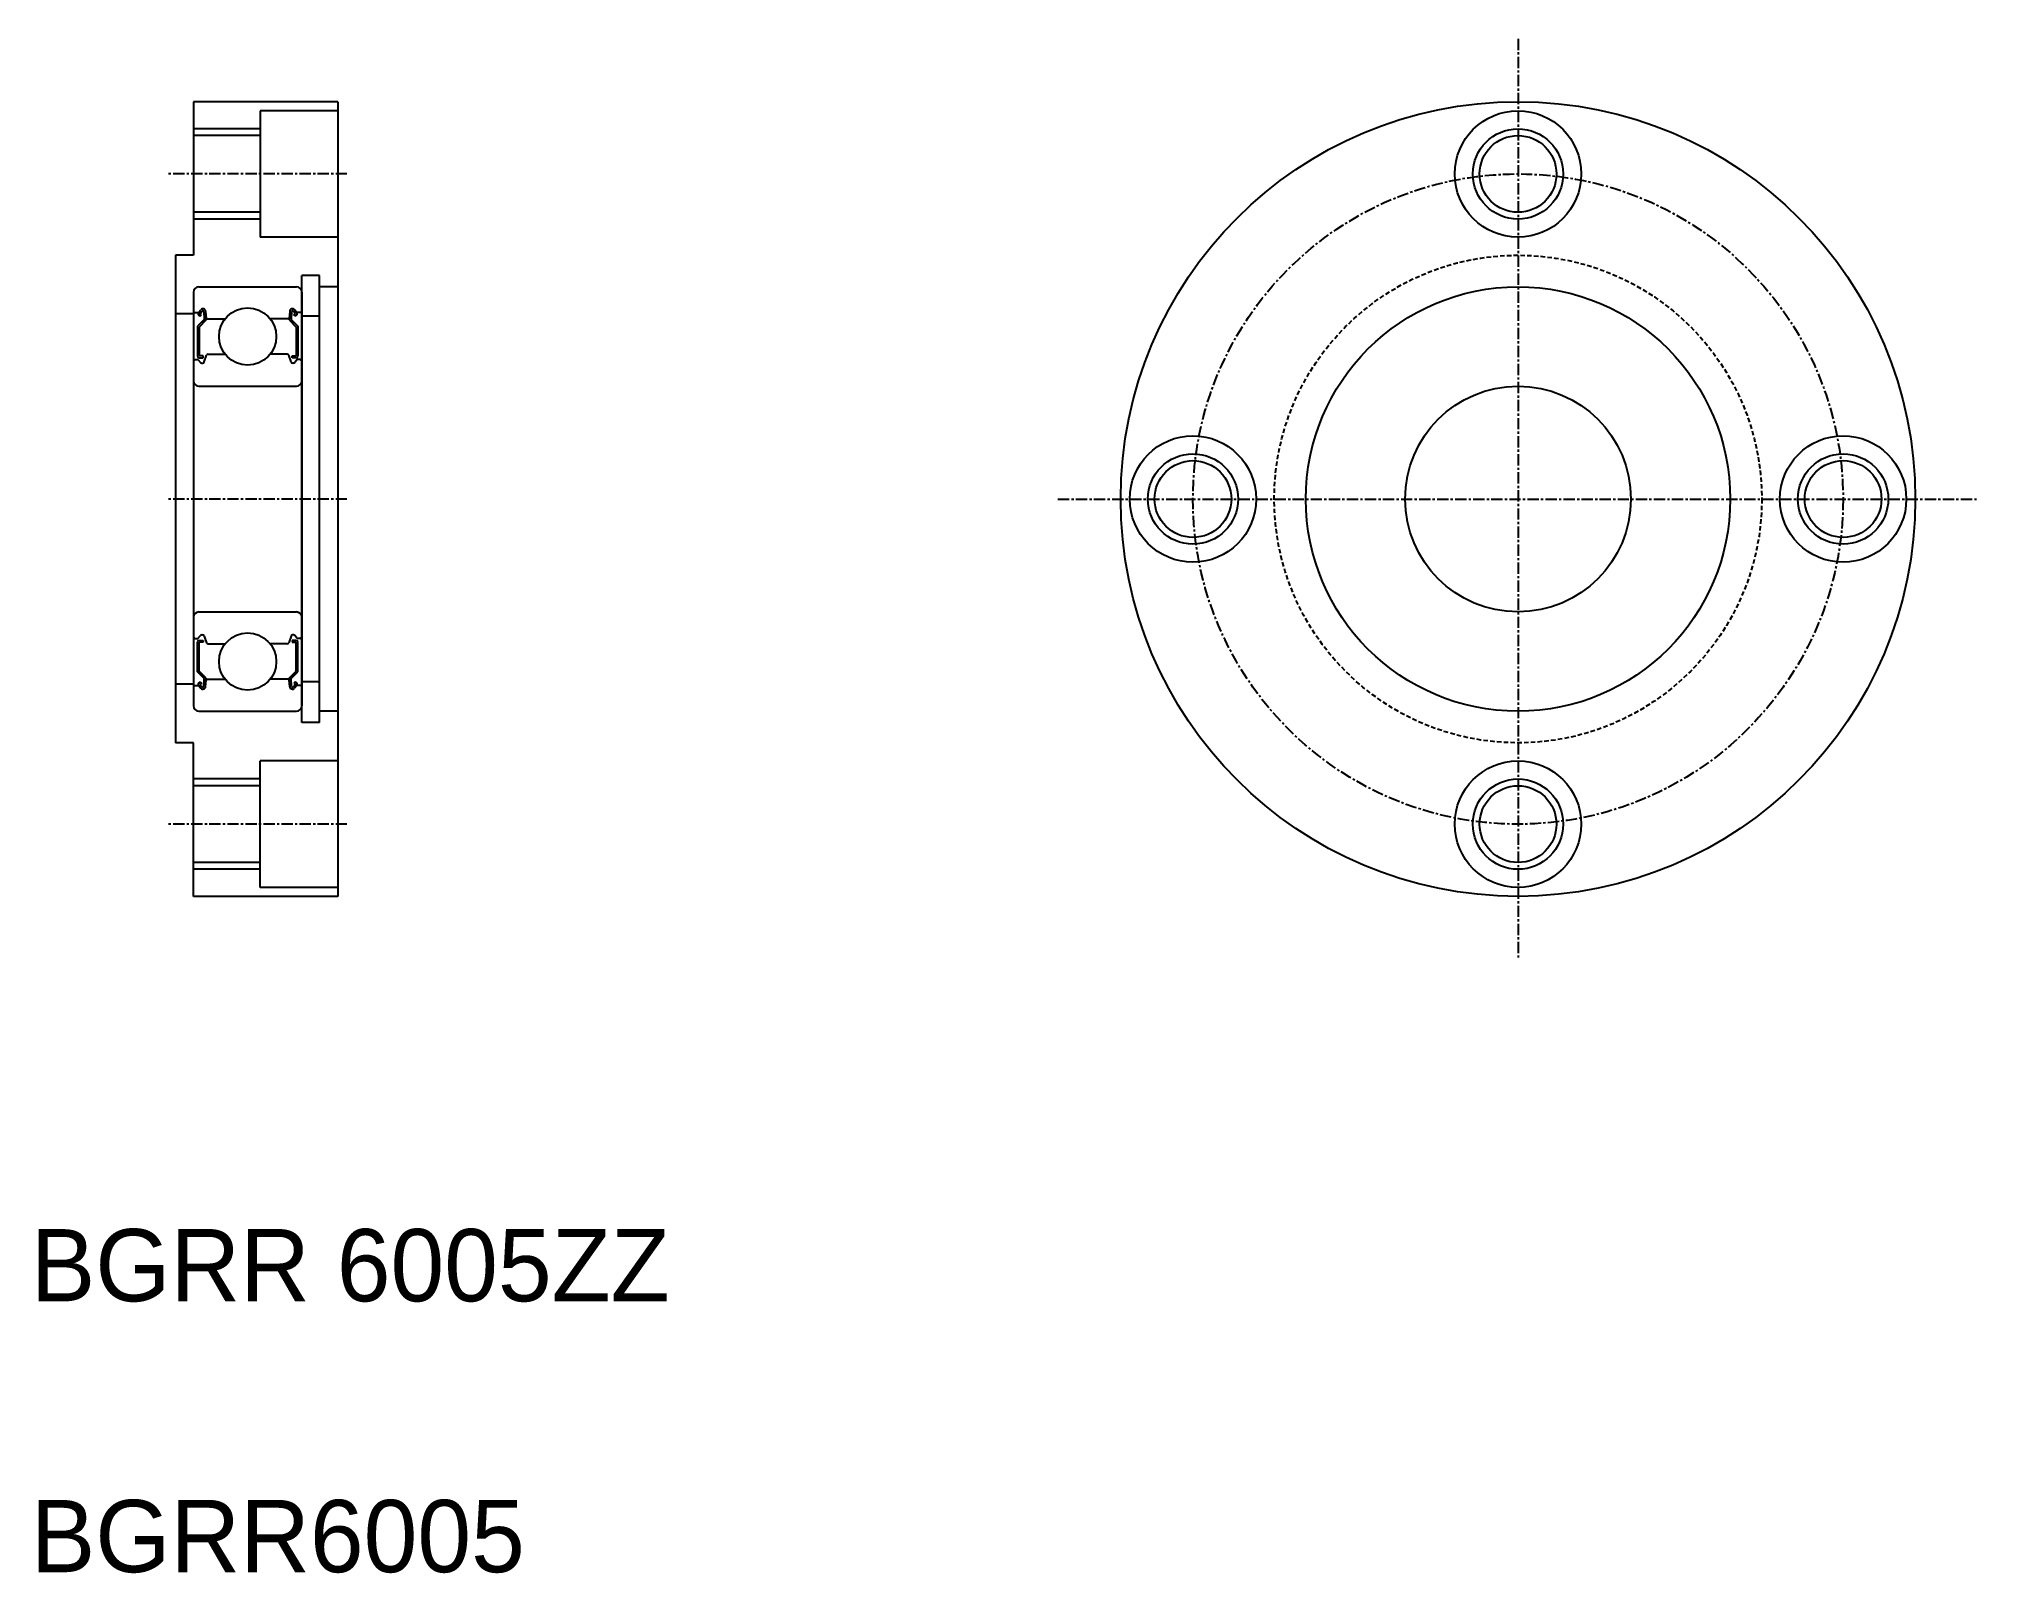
# Model space of a CAD drawing. Extents: x 276 to 491, y 143 to 313.
import ezdxf

# ---------------------------------------------------------------- set-up
doc = ezdxf.new("R2010")
doc.units = 0
doc.linetypes.add('CENTER', pattern=[2, 1.25, -0.25, 0.25, -0.25])
doc.linetypes.add('DASHED', pattern=[0.75, 0.5, -0.25])
doc.layers.get('0').update_dxf_attribs({"linetype": 'CONTINUOUS'})
doc.layers.add('CENTER', color=1, linetype='CENTER')

msp = doc.modelspace()

# ---------------------------------------------------------------- linework, layer by layer
for p, q in [((309.28, 306), (293.28, 306)), ((293.28, 306), (293.28, 289)), ((309.28, 305), (300.68, 305)), ((300.68, 305), (300.68, 291)), ((301.28, 306), (301.28, 306)), ((305.28, 306), (305.28, 306)), ((309.28, 306), (309.28, 218)), ((300.68, 302.25), (293.28, 302.25)), ((300.68, 293.75), (293.28, 293.75)), ((309.28, 291), (300.68, 291)), ((291.28, 289), (291.28, 235)), ((293.28, 289), (291.28, 289)), ((305.28, 237.25), (305.28, 286.75)), ((307.23, 286.75), (305.28, 286.75)), ((307.23, 237.25), (307.23, 286.75)), ((293.28, 284.9), (293.28, 239.1)), ((293.88, 285.5), (304.68, 285.5)), ((305.28, 284.9), (305.28, 239.1)), ((309.28, 285.5), (307.23, 285.5)), ((293.28, 282.5), (291.28, 282.5)), ((293.38, 282.65), (293.84, 282.65)), ((294.46, 281.88), (293.71, 281.13)), ((293.84, 282.65), (294.09, 282.95)), ((294.02, 282.24), (293.87, 282.37)), ((294.66, 281.8), (293.91, 281.05)), ((293.99, 282.52), (294.24, 282.82)), ((294.15, 282.39), (293.99, 282.52)), ((294.02, 282.24), (294.15, 282.39)), ((294.42, 282.76), (294.46, 281.88)), ((294.62, 282.78), (294.68, 282.04)), ((294.66, 282.27), (294.66, 281.8)), ((294.78, 281.95), (296.77, 281.95)), ((303.78, 281.95), (301.79, 281.95)), ((303.94, 282.78), (303.88, 282.04)), ((303.9, 282.27), (303.9, 281.8)), ((303.9, 281.8), (304.65, 281.05)), ((304.14, 282.76), (304.1, 281.88)), ((304.1, 281.88), (304.85, 281.13)), ((304.57, 282.52), (304.32, 282.82)), ((304.41, 282.39), (304.57, 282.52)), ((304.54, 282.24), (304.41, 282.39)), ((304.72, 282.65), (304.47, 282.95)), ((304.54, 282.24), (304.7, 282.37)), ((305.18, 282.65), (304.72, 282.65)), ((307.23, 282.25), (305.28, 282.25)), ((293.71, 281.13), (293.71, 277.85)), ((293.91, 281.05), (293.91, 277.85)), ((304.65, 281.05), (304.65, 277.85)), ((304.85, 281.13), (304.85, 277.85)), ((293.48, 277.45), (293.78, 277.45)), ((293.78, 277.45), (294.06, 277.12)), ((294.36, 277.85), (293.91, 277.85)), ((293.91, 277.65), (294.36, 277.65)), ((294.36, 277.65), (294.36, 277.85)), ((294.46, 277.18), (294.73, 277.92)), ((294.92, 278.05), (296.77, 278.05)), ((303.64, 278.05), (301.79, 278.05)), ((304.1, 277.18), (303.83, 277.92)), ((304.2, 277.65), (304.2, 277.85)), ((304.2, 277.85), (304.65, 277.85)), ((304.65, 277.65), (304.2, 277.65)), ((304.78, 277.45), (304.5, 277.12)), ((305.08, 277.45), (304.78, 277.45)), ((294.21, 277.05), (294.27, 277.05)), ((304.35, 277.05), (304.29, 277.05)), ((293.88, 274.5), (304.68, 274.5)), ((293.88, 249.5), (304.68, 249.5)), ((293.48, 246.55), (293.78, 246.55)), ((293.71, 242.87), (293.71, 246.15)), ((293.78, 246.55), (294.06, 246.88)), ((293.91, 246.35), (294.36, 246.35)), ((293.91, 242.95), (293.91, 246.15)), ((294.36, 246.15), (293.91, 246.15)), ((294.21, 246.95), (294.27, 246.95)), ((294.36, 246.35), (294.36, 246.15)), ((294.46, 246.82), (294.73, 246.08)), ((294.92, 245.95), (296.77, 245.95)), ((303.64, 245.95), (301.79, 245.95)), ((304.1, 246.82), (303.83, 246.08)), ((304.2, 246.35), (304.2, 246.15)), ((304.65, 246.35), (304.2, 246.35)), ((304.2, 246.15), (304.65, 246.15)), ((304.35, 246.95), (304.29, 246.95)), ((304.78, 246.55), (304.5, 246.88)), ((304.65, 242.95), (304.65, 246.15)), ((305.08, 246.55), (304.78, 246.55)), ((304.85, 242.87), (304.85, 246.15)), ((294.46, 242.12), (293.71, 242.87)), ((294.66, 242.2), (293.91, 242.95)), ((303.9, 242.2), (304.65, 242.95)), ((304.1, 242.12), (304.85, 242.87)), ((293.28, 241.5), (291.28, 241.5)), ((293.38, 241.35), (293.84, 241.35)), ((293.84, 241.35), (294.09, 241.05)), ((294.02, 241.76), (293.87, 241.63)), ((294.15, 241.61), (293.99, 241.48)), ((293.99, 241.48), (294.24, 241.18)), ((294.02, 241.76), (294.15, 241.61)), ((294.42, 241.24), (294.46, 242.12)), ((294.62, 241.22), (294.68, 241.96)), ((294.66, 241.73), (294.66, 242.2)), ((294.78, 242.05), (296.77, 242.05)), ((303.78, 242.05), (301.79, 242.05)), ((303.94, 241.22), (303.88, 241.96)), ((303.9, 241.73), (303.9, 242.2)), ((304.14, 241.24), (304.1, 242.12)), ((304.57, 241.48), (304.32, 241.18)), ((304.54, 241.76), (304.41, 241.61)), ((304.41, 241.61), (304.57, 241.48)), ((304.72, 241.35), (304.47, 241.05)), ((304.54, 241.76), (304.7, 241.63)), ((305.18, 241.35), (304.72, 241.35)), ((307.23, 241.75), (305.28, 241.75)), ((293.88, 238.5), (304.68, 238.5)), ((296.78, 238.5), (296.78, 238.5)), ((299.28, 238.5), (299.28, 238.5)), ((309.28, 238.5), (307.23, 238.5)), ((307.23, 237.25), (305.28, 237.25)), ((293.28, 235), (291.28, 235)), ((293.28, 218), (293.28, 235)), ((309.28, 233), (300.68, 233)), ((300.68, 219), (300.68, 233)), ((300.68, 230.25), (293.28, 230.25)), ((300.68, 221.75), (293.28, 221.75)), ((309.28, 218), (293.28, 218)), ((309.28, 219), (300.68, 219))]:
    msp.add_line(p, q)
at = {"color": 3}
for p, q in [((300.68, 303), (293.28, 303)), ((300.68, 293), (293.28, 293)), ((300.68, 231), (293.28, 231)), ((300.68, 221), (293.28, 221))]:
    msp.add_line(p, q, dxfattribs=at)
for centre, radius in [((439.97, 262), 44), ((439.97, 298), 7), ((439.97, 298), 4.25), ((439.97, 262), 23.5), ((299.28, 280), 3.17), ((439.97, 262), 12.5), ((403.97, 262), 7), ((475.97, 262), 7), ((403.97, 262), 4.25), ((475.97, 262), 4.25), ((299.28, 244), 3.17), ((439.97, 226), 7), ((439.97, 226), 4.25)]:
    msp.add_circle(centre, radius)
for centre in [(439.97, 298), (403.97, 262), (475.97, 262), (439.97, 226)]:
    msp.add_circle(centre, 5, dxfattribs=at)
at = {"color": 3, "linetype": 'DASHED'}
msp.add_circle((439.97, 262), 27, dxfattribs=at)
for centre, radius, start, end in [((293.88, 284.9), 0.6, 90, 180), ((304.68, 284.9), 0.6, 0, 90), ((293.38, 282.75), 0.1, 180, 270), ((293.99, 282.52), 0.2, 140.0012, 230.0863), ((294.32, 282.76), 0.3, 4.9967, 140.0012), ((294.32, 282.76), 0.1, 2.8198, 140.0023), ((294.78, 282.05), 0.1, 184.9967, 270), ((303.78, 282.05), 0.1, 270, 355.0033), ((304.24, 282.76), 0.3, 39.9988, 175.0033), ((304.24, 282.76), 0.1, 39.9977, 177.1802), ((304.57, 282.52), 0.2, 309.9137, 39.9988), ((305.18, 282.75), 0.1, 270, 0), ((293.48, 277.25), 0.2, 90, 180), ((293.91, 277.85), 0.2, 180, 270), ((294.21, 277.25), 0.2, 219.9945, 270), ((294.27, 277.25), 0.2, 270, 339.9921), ((294.92, 277.85), 0.2, 90, 159.9921), ((303.64, 277.85), 0.2, 20.0079, 90), ((304.29, 277.25), 0.2, 200.0079, 270), ((304.35, 277.25), 0.2, 270, 320.0055), ((304.65, 277.85), 0.2, 270, 0), ((305.08, 277.25), 0.2, 0, 90), ((293.88, 275.1), 0.6, 180, 270), ((304.68, 275.1), 0.6, 270, 0), ((293.88, 248.9), 0.6, 90, 180), ((304.68, 248.9), 0.6, 0, 90), ((293.48, 246.75), 0.2, 180, 270), ((293.91, 246.15), 0.2, 90, 180), ((294.21, 246.75), 0.2, 90, 140.0055), ((294.27, 246.75), 0.2, 20.0079, 90), ((294.92, 246.15), 0.2, 200.0079, 270), ((303.64, 246.15), 0.2, 270, 339.9921), ((304.29, 246.75), 0.2, 90, 159.9921), ((304.35, 246.75), 0.2, 39.9945, 90), ((304.65, 246.15), 0.2, 0, 90), ((305.08, 246.75), 0.2, 270, 0), ((293.38, 241.25), 0.1, 90, 180), ((293.99, 241.48), 0.2, 129.9137, 219.9988), ((294.32, 241.25), 0.3, 219.9988, 355.0033), ((294.32, 241.25), 0.1, 219.9977, 357.1802), ((294.78, 241.95), 0.1, 90, 175.0033), ((303.78, 241.95), 0.1, 4.9967, 90), ((304.24, 241.25), 0.3, 184.9967, 320.0012), ((304.24, 241.25), 0.1, 182.8198, 320.0023), ((304.57, 241.48), 0.2, 320.0012, 50.0863), ((305.18, 241.25), 0.1, 0, 90), ((293.88, 239.1), 0.6, 180, 270), ((304.68, 239.1), 0.6, 270, 0)]:
    msp.add_arc(centre, radius, start, end)
at = {"layer": 'CENTER', "color": 1, "linetype": 'CENTER'}
for p, q in [((439.97, 312.97), (439.97, 211.04)), ((310.28, 298), (290.28, 298)), ((310.28, 262), (290.28, 262)), ((389.01, 262), (490.93, 262)), ((310.28, 226), (290.28, 226))]:
    msp.add_line(p, q, dxfattribs=at)
msp.add_circle((439.97, 262), 36, dxfattribs=at)

# ---------------------------------------------------------------- texts
for s, p in [('BGRR 6005ZZ', (275.27, 173.16)), ('BGRR6005', (275.27, 143.16))]:
    msp.add_text(s, height=8).set_placement(p)

doc.saveas('drawing.dxf')
